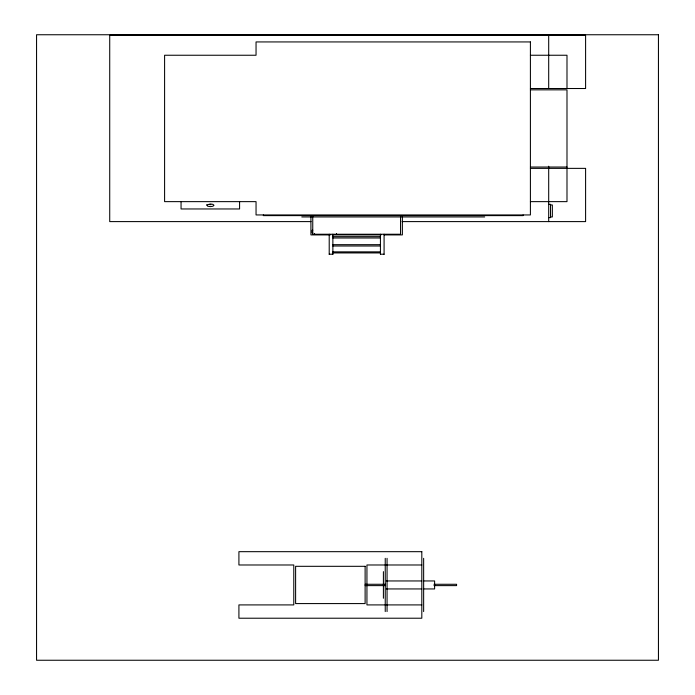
<?xml version="1.0" encoding="UTF-8"?>
<svg xmlns="http://www.w3.org/2000/svg" width="695" height="695" viewBox="0 0 695 695"><rect width="100%" height="100%" fill="white"/><g stroke="black" fill="none" stroke-linecap="round" stroke-linejoin="round"><path stroke-width="1.04" d="M209.847 204.66L210.793 204.66M530.407 55.244L566.99 55.244L566.99 88.517M530.407 88.517L585.598 88.517L585.598 35.28L109.723 35.28L109.723 221.601L311.056 221.601M530.407 89.846L566.99 89.846L566.99 201.637L530.407 201.637M530.407 167.035L566.99 167.035M530.407 168.364L585.598 168.364L585.598 221.601L402.101 221.601M548.694 204.304L550.527 204.304L550.527 217.613L548.694 217.613M550.527 204.964L552.351 204.964L552.351 216.944L550.527 216.944M301.778 216.944L484.676 216.944M312.75 230.254L312.064 230.254L312.064 232.912L312.75 232.912M330.281 234.91L310.917 234.91L310.917 216.223M332.262 234.91L381.034 234.91M384.083 234.91L402.37 234.91L402.37 216.223M332.87 236.665L380.426 236.665M332.87 237.994L380.426 237.994M332.87 244.675L380.426 244.675M332.87 246.004L380.426 246.004M332.87 251.859L380.426 251.859M332.87 252.928L380.426 252.928M329.213 254.205L332.87 254.205M380.426 254.205L384.083 254.205M421.813 564.983L366.943 564.983L366.943 604.911L421.813 604.911M386.307 580.951L421.813 580.951M423.646 580.951L434.618 580.951L434.618 588.943L423.646 588.943M365.118 584.278L385.56 584.278M433.975 584.278L456.572 584.278L456.572 585.616L433.975 585.616M365.118 585.616L385.56 585.616M386.307 588.943L421.813 588.943M548.694 35.28L548.694 88.517M548.694 166.209L548.694 221.601M523.092 214.946L523.092 215.615L263.362 215.615L263.362 214.946M423.646 558.328L423.646 611.565M400.546 216.145L400.546 234.241L312.75 234.241L312.75 216.145M387.063 558.328L387.063 611.565M385.238 558.328L385.238 611.565M384.083 234.241L384.083 254.327M383.405 571.638L383.405 584.947M383.405 585.807L383.405 598.256M380.426 234.241L380.426 254.327M336.528 233.581L336.528 234.241M332.87 234.241L332.87 254.327M329.213 234.241L329.213 254.327M314.574 233.581L314.574 234.241M239.584 201.637L239.584 208.96L181.056 208.96L181.056 201.637M206.789 204.956L207.736 206.241L210.324 206.632L212.905 206.241L213.982 205.294L212.905 204.356L210.324 203.965L206.789 204.956M658.443 34.75L36.557 34.75L36.557 660.25L658.443 660.25L658.443 34.75M530.407 41.935L256.047 41.935L256.047 55.244L164.593 55.244L164.593 201.637L256.047 201.637L256.047 214.946L530.407 214.946L530.407 41.935M421.813 551.674L238.915 551.674L238.915 564.983L293.785 564.983L293.785 604.911L238.915 604.911L238.915 618.22L421.813 618.22L421.813 551.674M365.118 566.312L295.61 566.312L295.61 603.581L365.118 603.581L365.118 566.312"/></g></svg>
